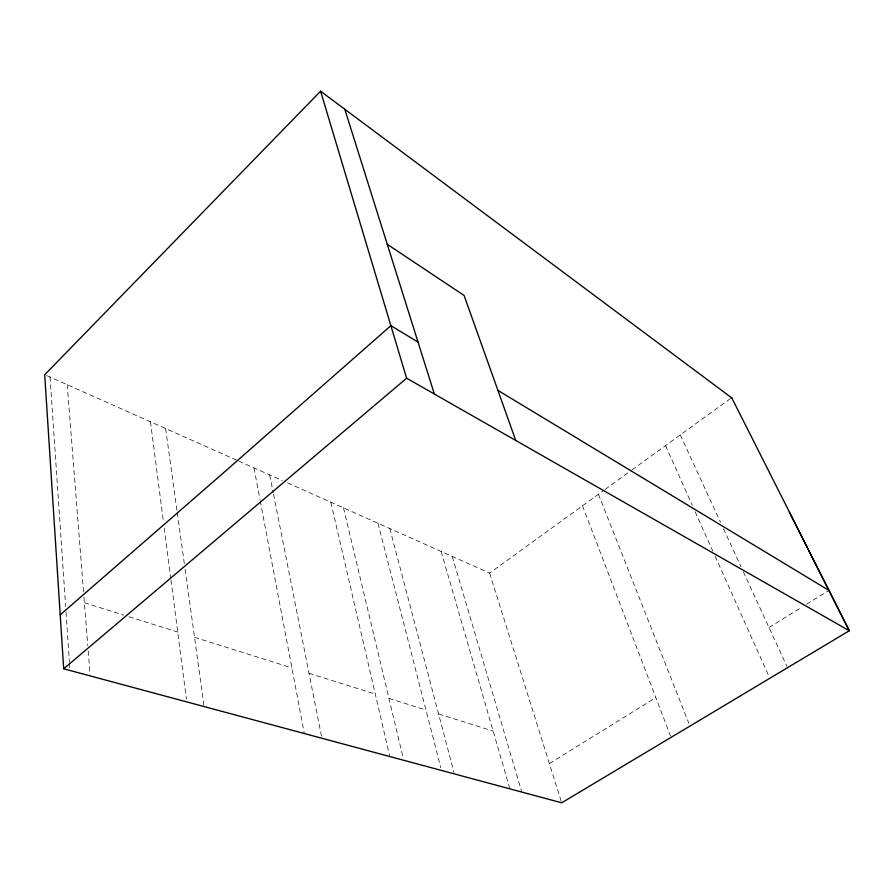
<?xml version="1.0" encoding="UTF-8"?>
<svg xmlns="http://www.w3.org/2000/svg" width="894" height="894" viewBox="0 0 894 894"><rect width="100%" height="100%" fill="white"/><g stroke="black" fill="none" stroke-linecap="round" stroke-linejoin="round"><path stroke-width="0.67" stroke-dasharray="4.47 3.35" d="M287.522 482.894L489.599 573.088L604.031 490.18M605.149 489.376L630.862 470.736M631.98 469.931L731.683 397.696M549.385 763.532L655.827 697.611M769.008 627.521L801.896 607.149M806.589 604.243L828.917 590.42M84.394 602.735L123.83 615.117M129.082 616.771L177.727 632.047M194.534 637.31L291.88 667.896M309.011 673.271L375.301 694.102M388.946 698.37L425.969 710.004M438.585 713.96L493.153 731.102M46.834 375.625L237.58 460.6M238.843 461.17L282.426 480.614M680.278 434.931L720.553 522.353M723.469 528.689L740.981 566.707M743.316 571.769L786.932 666.443M665.516 445.625L692.314 505.378M695.163 511.737L712.842 551.14M715.122 556.224L768.706 675.73M598.432 494.237L688.928 723.492M582.486 505.792L670.556 736.108M489.599 573.088L561.298 801.493M452.208 556.403L521.772 792.05M441.133 551.464L509.882 788.854M389.806 528.544L454.007 772.584M377.994 523.281L440.809 767.767M343.497 507.881L403.082 757.598M330.825 502.227L389.773 756.525M269.686 474.938L273.206 492.717M273.486 494.08L321.628 736.913M253.997 467.931L259.964 499.433M260.221 500.796L304.318 733.538M165.602 428.472L177.079 511.312M177.269 512.698L184.343 563.779M185.114 569.299L203.933 705.21M150.471 421.722L163.535 522.509M164.25 528.041L170.81 578.709M170.989 580.072L186.421 699.164M67.206 384.554L83.522 591.649M83.958 597.192L87.768 645.524M88.204 651.044L90.048 674.512M50.042 376.888L65.653 606.545M66.033 612.099L69.43 662.13M69.52 663.527L69.81 667.695"/><path stroke-width="1.34" d="M731.795 397.919L320.588 91.199L44.7 374.776L63.686 668.779L561.711 802.801L849.3 630.739L731.683 397.696M60.211 614.849L221.69 474.412L390.879 325.662L418.023 342.078M63.686 668.779L406.625 378.218L320.588 91.199M406.625 378.218L849.3 630.739L789.469 512.418M497.902 390.376L828.928 590.409M387.27 244.308L464.098 295.478L515.771 440.507M344.782 109.247L434.372 394.053"/></g></svg>
